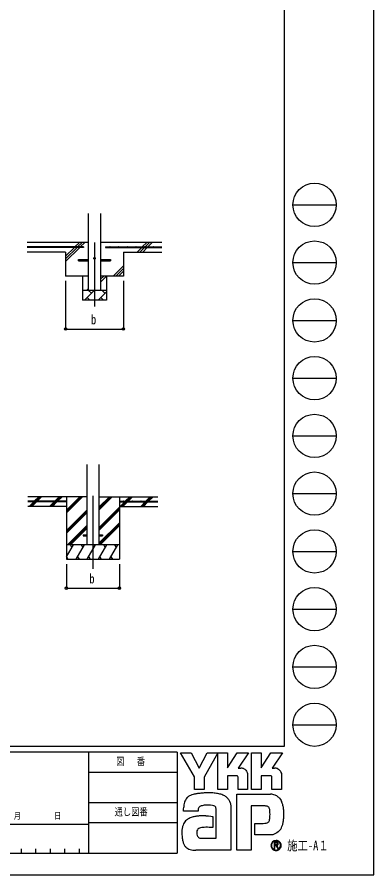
# Model space of a CAD drawing. Units: millimetres, scale not verified. Extents: x -12615 to 12615, y -8910 to 8910.
# Drawn here: x 8913 to 12615, y -8910 to 0 of the extents above; entities that cross this region are included whole.
import ezdxf
from ezdxf.enums import TextEntityAlignment as Align

# ---------------------------------------------------------------- set-up
doc = ezdxf.new("R2010")
doc.units = ezdxf.units.MM
doc.header["$LTSCALE"] = 40
for name, color, linetype in [('0-3_YKK_12', 2, 'Continuous'), ('0-4_YKK_13', 4, 'Continuous'), ('0-5_YKK_A1', 4, 'Continuous'), ('0-6_YKK_D', 6, 'Continuous'), ('0-7_YKK_ZWAK', 7, 'Continuous')]:
    doc.layers.add(name, color=color, linetype=linetype)
doc.styles.add('ＭＳ ゴシック', font='')
doc.styles.get('ＭＳ ゴシック').set_extended_font_data('MS Gothic')

msp = doc.modelspace()

# ---------------------------------------------------------------- linework, layer by layer
at = {"layer": '0-3_YKK_12'}
for p, q in [((9716.02, -2340.08), (9716.02, -3006.03)), ((9698.96, -4972.97), (9698.96, -5732.18))]:
    msp.add_line(p, q, dxfattribs=at)
at = {"layer": '0-4_YKK_13'}
for p, q in [((9551.02, -2517.08), (9653.52, -2517.08)), ((9551.02, -2533.08), (9551.02, -2517.08)), ((9551.02, -2533.08), (9653.52, -2533.08)), ((9778.52, -2517.08), (9881.02, -2517.08)), ((9778.52, -2533.08), (9881.02, -2533.08)), ((9881.02, -2517.08), (9881.02, -2533.08)), ((9598.96, -5377.68), (9598.96, -5386.68)), ((9598.96, -5377.68), (9636.46, -5377.68)), ((9598.96, -5386.68), (9636.46, -5386.68)), ((9761.46, -5377.68), (9798.96, -5377.68)), ((9761.46, -5386.68), (9798.96, -5386.68)), ((9798.96, -5377.68), (9798.96, -5386.68))]:
    msp.add_line(p, q, dxfattribs=at)
msp.add_circle((9716.02, -2505.08), 8, dxfattribs=at)
at = {"layer": '0-5_YKK_A1'}
for p, q in [((9653.52, -2840.08), (9653.52, -2040.08)), ((9778.52, -2040.08), (9778.52, -2840.08)), ((9653.52, -2340.08), (9016.02, -2340.08)), ((9601.02, -2387.58), (9016.02, -2387.58)), ((9601.02, -2392.58), (9016.02, -2392.58)), ((9416.02, -2540.08), (9563.52, -2392.58)), ((9416.02, -2483.52), (9506.95, -2392.58)), ((9416.02, -2511.8), (9535.24, -2392.58)), ((9511.95, -2387.58), (9559.45, -2340.08)), ((9540.24, -2387.58), (9587.74, -2340.08)), ((9568.52, -2387.58), (9616.02, -2340.08)), ((9601.02, -2387.58), (9601.02, -2392.58)), ((10416.02, -2340.08), (9778.52, -2340.08)), ((9831.02, -2387.58), (10416.02, -2387.58)), ((9831.02, -2387.58), (9831.02, -2392.58)), ((9831.02, -2392.58), (10416.02, -2392.58)), ((10159.45, -2440.08), (10206.95, -2392.58)), ((10187.74, -2440.08), (10235.24, -2392.58)), ((10211.95, -2387.58), (10259.45, -2340.08)), ((10216.02, -2440.08), (10263.52, -2392.58)), ((10240.24, -2387.58), (10287.74, -2340.08)), ((10268.52, -2387.58), (10316.02, -2340.08)), ((9416.02, -2440.08), (9016.02, -2440.08)), ((9416.02, -2440.08), (9416.02, -2690.08)), ((10016.02, -2440.08), (10016.02, -2690.08)), ((10016.02, -2440.08), (10416.02, -2440.08)), ((9909.45, -2690.08), (10016.02, -2583.52)), ((9937.74, -2690.08), (10016.02, -2611.8)), ((9966.02, -2690.08), (10016.02, -2640.08)), ((9653.52, -2690.08), (9416.02, -2690.08)), ((9591.02, -2690.08), (9591.02, -2940.08)), ((9778.52, -2751.75), (9840.19, -2690.08)), ((9778.52, -2723.47), (9811.91, -2690.08)), ((10016.02, -2690.08), (9778.52, -2690.08)), ((9841.02, -2690.08), (9841.02, -2940.08)), ((9841.02, -2840.08), (9591.02, -2840.08)), ((9611.76, -2940.08), (9711.76, -2840.08)), ((9633.62, -2840.08), (9653.52, -2820.18)), ((9683.21, -2868.64), (9654.65, -2840.08)), ((9824.63, -2868.64), (9796.07, -2840.08)), ((9841.02, -2940.08), (9591.02, -2940.08)), ((9640.31, -2911.53), (9668.87, -2940.08)), ((9753.18, -2940.08), (9841.02, -2852.24)), ((9781.73, -2911.53), (9810.29, -2940.08)), ((9636.46, -4645.83), (9636.46, -5482.18)), ((9761.46, -4645.83), (9761.46, -5482.18)), ((9636.46, -4982.18), (9023.96, -4982.18)), ((9090.79, -5029.68), (9138.29, -4982.18)), ((9109.79, -5024.83), (9152.44, -4982.18)), ((9119.08, -5029.68), (9166.58, -4982.18)), ((9302.93, -5029.68), (9350.43, -4982.18)), ((9317.07, -5029.68), (9364.57, -4982.18)), ((9331.21, -5029.68), (9378.71, -4982.18)), ((9423.96, -4982.18), (9423.96, -5632.18)), ((9423.96, -5149.06), (9590.84, -4982.18)), ((9423.96, -5134.92), (9576.7, -4982.18)), ((9423.96, -5120.78), (9562.56, -4982.18)), ((9761.46, -5119.93), (9899.21, -4982.18)), ((9761.46, -5105.79), (9885.07, -4982.18)), ((9761.46, -5091.65), (9870.93, -4982.18)), ((9761.46, -4982.18), (10373.96, -4982.18)), ((9973.96, -4982.18), (9973.96, -5632.18)), ((10035.56, -5029.68), (10083.06, -4982.18)), ((10049.7, -5029.68), (10097.2, -4982.18)), ((10063.84, -5029.68), (10111.34, -4982.18)), ((10247.69, -5029.68), (10295.19, -4982.18)), ((10261.83, -5029.68), (10309.33, -4982.18)), ((10275.98, -5029.68), (10323.48, -4982.18)), ((9423.96, -5029.68), (9023.96, -5029.68)), ((9423.96, -5034.68), (9023.96, -5034.68)), ((9038.29, -5082.18), (9085.79, -5034.68)), ((9052.44, -5082.18), (9099.94, -5034.68)), ((9066.58, -5082.18), (9114.08, -5034.68)), ((9104.94, -5029.68), (9106.6, -5028.02)), ((9251.83, -5080.78), (9297.93, -5034.68)), ((9264.57, -5082.18), (9312.07, -5034.68)), ((9278.71, -5082.18), (9326.21, -5034.68)), ((9423.96, -5029.68), (9423.96, -5034.68)), ((9973.96, -5029.68), (10373.96, -5029.68)), ((9973.96, -5029.68), (9973.96, -5034.68)), ((9973.96, -5034.68), (10373.96, -5034.68)), ((9983.06, -5082.18), (10030.56, -5034.68)), ((9997.2, -5082.18), (10044.7, -5034.68)), ((10011.34, -5082.18), (10058.84, -5034.68)), ((10195.19, -5082.18), (10242.69, -5034.68)), ((10209.33, -5082.18), (10256.83, -5034.68)), ((10223.47, -5082.18), (10270.98, -5034.68)), ((9423.96, -5082.18), (9023.96, -5082.18)), ((9423.96, -5332.91), (9636.46, -5120.41)), ((9423.96, -5347.05), (9636.46, -5134.55)), ((9423.96, -5361.19), (9636.46, -5148.7)), ((9761.46, -5303.78), (9973.96, -5091.28)), ((9761.46, -5317.92), (9973.96, -5105.42)), ((9761.46, -5332.06), (9973.96, -5119.56)), ((9973.96, -5082.18), (10373.96, -5082.18)), ((9761.46, -5465.91), (9973.96, -5253.41)), ((9436.82, -5482.18), (9636.46, -5282.54)), ((9450.96, -5482.18), (9636.46, -5296.68)), ((9465.11, -5482.18), (9636.46, -5310.83)), ((9761.46, -5480.05), (9973.96, -5267.55)), ((9773.47, -5482.18), (9973.96, -5281.69)), ((9973.96, -5482.18), (9423.96, -5482.18)), ((9423.96, -5607.63), (9496.39, -5482.18)), ((9481.39, -5508.17), (9466.39, -5482.18)), ((9525.26, -5632.18), (9611.86, -5482.18)), ((9596.86, -5508.16), (9581.86, -5482.18)), ((9640.73, -5632.18), (9727.33, -5482.18)), ((9712.33, -5508.17), (9697.33, -5482.18)), ((9756.2, -5632.18), (9842.8, -5482.18)), ((9827.8, -5508.17), (9812.8, -5482.18)), ((9871.67, -5632.18), (9958.27, -5482.18)), ((9943.27, -5508.16), (9928.27, -5482.18)), ((9424.79, -5606.2), (9439.79, -5632.18)), ((9540.26, -5606.2), (9555.26, -5632.18)), ((9655.73, -5606.2), (9670.73, -5632.18)), ((9771.2, -5606.2), (9786.2, -5632.18)), ((9886.67, -5606.2), (9901.67, -5632.18)), ((9423.96, -5632.18), (9973.96, -5632.18))]:
    msp.add_line(p, q, dxfattribs=at)
for centre in [(9106.02, -2385.08), (9196.02, -2385.08), (9286.02, -2385.08), (9376.02, -2385.08), (9466.02, -2385.08), (9556.02, -2385.08), (9876.02, -2385.08), (9966.02, -2385.08), (10056.02, -2385.08), (10146.02, -2385.08), (10236.02, -2385.08), (10326.02, -2385.08), (9108.96, -5027.18), (9198.96, -5027.18), (9288.96, -5027.18), (9378.96, -5027.18), (10018.96, -5027.18), (10108.96, -5027.18), (10198.96, -5027.18), (10288.96, -5027.18)]:
    msp.add_circle(centre, 2.5, dxfattribs=at)
at = {"layer": '0-6_YKK_D'}
for p, q in [((9416.02, -2740.08), (9416.02, -3241.08)), ((10016.02, -2740.08), (10016.02, -3241.08)), ((9416.02, -3240.08), (10016.02, -3240.08)), ((9423.96, -5682.18), (9423.96, -5933.18)), ((9973.96, -5682.18), (9973.96, -5933.18)), ((9423.96, -5932.18), (9973.96, -5932.18))]:
    msp.add_line(p, q, dxfattribs=at)
for centre in [(9416.02, -3240.08), (10016.02, -3240.08), (9423.96, -5932.18), (9973.96, -5932.18)]:
    msp.add_circle(centre, 12.75, dxfattribs=at)
at = {"layer": '0-7_YKK_ZWAK'}
for p, q in [((11685.06, 8325), (11685.06, -7575)), ((11775.06, -1950), (12225.06, -1950)), ((11775.06, -2550), (12225.06, -2550)), ((11775.06, -3150), (12225.06, -3150)), ((11775.06, -3750), (12225.06, -3750)), ((11775.06, -4350), (12225.06, -4350)), ((11775.06, -4950), (12225.06, -4950)), ((11775.06, -5550), (12225.06, -5550)), ((11775.06, -6150), (12225.06, -6150)), ((11775.06, -6750), (12225.06, -6750)), ((11775.06, -7350), (12225.06, -7350)), ((11685.06, -7575), (-11714.94, -7575)), ((9652.56, -7635), (6555.06, -7635)), ((9652.56, -7635), (9652.56, -8685)), ((10575.06, -7635), (9652.56, -7635)), ((10575.06, -7635), (10575.06, -8685)), ((9652.56, -7845), (10575.06, -7845)), ((9652.56, -8160), (10575.06, -8160)), ((10575.06, -8370), (9652.56, -8370)), ((6555.06, -8385), (9652.56, -8385)), ((8955.06, -8640), (8955.06, -8685)), ((9105.06, -8640), (9105.06, -8685)), ((9255.06, -8640), (9255.06, -8685)), ((9405.06, -8640), (9405.06, -8685)), ((9555.06, -8640), (9555.06, -8685)), ((6555.06, -8685), (9652.56, -8685)), ((9652.56, -8685), (10575.06, -8685)), ((11600.02, -8651.94), (11600.02, -8651.94))]:
    msp.add_line(p, q, dxfattribs=at)
for points in [[(-12615, -8910), (12615, -8910), (12615, 8910), (-12615, 8910)], [(10608.06, -7644), (10718.49, -7644), (10801.41, -7800.3), (10884.12, -7644), (10994.63, -7644), (10853.01, -7895.97), (10853.01, -8022.4), (10752.29, -8022.4), (10752.29, -7892.57)]]:
    msp.add_lwpolyline(points, close=True, dxfattribs=at)
for points in [[(11191.64, -7879.83), (11096.31, -7879.83), (11096.31, -8022.29), (10994.74, -8022.29), (10994.74, -7644), (11096.31, -7644), (11096.31, -7798.75), (11196.21, -7644), (11315.52, -7644), (11208.48, -7800.64), (11212.27, -7800.64), (11216.46, -7800.64), (11220.76, -7800.64), (11224.9, -7800.64), (11228.6, -7800.64), (11231.58, -7800.64), (11233.57, -7800.64), (11234.3, -7800.64)], [(11542.53, -7879.83), (11447.31, -7879.83), (11447.31, -8022.4), (11345.69, -8022.4), (11345.69, -7644), (11447.31, -7644), (11447.31, -7798.75), (11547.1, -7644), (11666.41, -7644), (11559.37, -7800.64), (11563.2, -7800.64), (11567.41, -7800.64), (11571.71, -7800.64), (11575.84, -7800.64), (11579.52, -7800.64), (11582.49, -7800.64), (11584.47, -7800.64), (11585.19, -7800.64)], [(11263.52, -7806.64), (11275.65, -7813.57), (11285.92, -7822.6), (11294.18, -7833.36), (11300.27, -7845.45), (11304.03, -7858.49), (11305.32, -7872.11), (11305.32, -8022.65), (11206.23, -8022.65), (11206.23, -7894.23)], [(11614.45, -7806.64), (11626.61, -7813.57), (11636.92, -7822.6), (11645.22, -7833.36), (11651.35, -7845.45), (11655.14, -7858.49), (11656.44, -7872.11), (11656.44, -8022.4), (11557.12, -8022.4), (11557.12, -7894.23)], [(11486.61, -8194.52), (11343.58, -8194.52), (11343.58, -8655), (11193.69, -8655), (11193.69, -8072.37), (11542.06, -8072.37)], [(10814.39, -8196.93), (10807.42, -8200.86), (10801.98, -8205.65), (10797.86, -8211.25), (10794.88, -8217.59), (10792.82, -8224.59), (10791.48, -8232.21), (10790.67, -8240.37), (10790.19, -8249), (10640.23, -8249.37), (10640.67, -8228.86), (10641.5, -8205.82)], [(11123.13, -8157.5), (11127.38, -8174.71), (11129.79, -8193.13), (11130.55, -8212.76), (11130.55, -8655), (10768.66, -8655)], [(10871.84, -8296.58), (10900.22, -8298.46), (10922.53, -8300.96), (10937.13, -8303.3), (10942.36, -8304.7), (10942.36, -8419.42), (10925.77, -8417.67), (10907.57, -8416.68), (10888.94, -8416.3), (10871.06, -8416.36), (10855.1, -8416.69), (10842.25, -8417.13), (10833.68, -8417.51), (10830.56, -8417.68), (10817.59, -8420.05), (10806.4, -8423.76), (10797.01, -8428.84), (10789.4, -8435.31), (10783.58, -8443.19), (10779.55, -8452.51), (10777.31, -8463.3), (10776.86, -8475.57), (10778.29, -8489.07), (10781.15, -8500.22), (10785.28, -8509.25), (10790.48, -8516.37), (10796.58, -8521.78), (10803.4, -8525.72), (10810.76, -8528.37), (10818.48, -8529.97), (10977.79, -8529.97), (10977.79, -8235.22), (10977.83, -8229.38), (10977.53, -8223.66), (10976.78, -8218.16), (10975.5, -8212.94), (10973.59, -8208.07), (10970.96, -8203.64), (10967.51, -8199.72), (10963.16, -8196.37)], [(10963.16, -8196.37), (10953.82, -8192.71), (10938.88, -8189.6), (10919.82, -8187.31), (10898.12, -8186.08), (10875.25, -8186.18), (10852.69, -8187.85)], [(11636.14, -8113.54), (11645.92, -8125.87), (11653.24, -8137.83), (11658.35, -8148.65)], [(11537.48, -8282.99), (11537.29, -8263.9), (11536.38, -8246.69), (11534.23, -8231.59), (11530.31, -8218.78)], [(11623.69, -8462.91), (11609.85, -8473.67), (11595.43, -8482.13), (11580.55, -8488.44), (11565.3, -8492.76), (11549.8, -8495.23), (11534.16, -8496.03), (11380.08, -8496.03), (11380.08, -8374.99), (11466.96, -8374.99), (11482.98, -8374.77), (11497.07, -8373.4), (11509.16, -8369.86)], [(11623.82, -8587.79), (11623.75, -8586.03), (11623.53, -8584.34), (11623.16, -8582.71), (11622.66, -8581.16), (11622.01, -8579.69), (11621.22, -8578.31), (11620.3, -8577.02), (11619.24, -8575.84), (11617.85, -8574.61), (11616.31, -8573.54), (11614.62, -8572.63), (11612.79, -8571.88), (11610.84, -8571.29), (11608.75, -8570.87), (11606.55, -8570.61), (11604.23, -8570.53), (11581.5, -8570.53), (11581.5, -8637.42), (11588.37, -8637.42), (11588.37, -8577.35), (11604.23, -8577.35), (11605.87, -8577.41), (11607.41, -8577.57), (11608.85, -8577.83), (11610.19, -8578.2), (11611.42, -8578.67), (11612.53, -8579.24), (11613.52, -8579.9), (11614.4, -8580.67)], [(11617.08, -8587.79), (11616.66, -8591.01), (11615.51, -8593.54), (11613.78, -8595.47), (11611.64, -8596.87), (11609.23, -8597.83), (11606.71, -8598.42), (11604.25, -8598.72), (11601.99, -8598.8), (11596.03, -8598.8), (11599.04, -8603.91), (11618.68, -8637.65), (11626.54, -8637.65), (11607.6, -8605.17), (11609.37, -8604.82), (11611.07, -8604.37), (11612.67, -8603.83), (11614.19, -8603.2), (11615.6, -8602.47), (11616.92, -8601.65), (11618.14, -8600.73), (11619.24, -8599.73)]]:
    msp.add_lwpolyline(points, dxfattribs=at)
for centre in [(12000.06, -1950), (12000.06, -2550), (12000.06, -3150), (12000.06, -3750), (12000.06, -4350), (12000.06, -4950), (12000.06, -5550), (12000.06, -6150), (12000.06, -6750), (12000.06, -7350)]:
    msp.add_circle(centre, 225, dxfattribs=at)
for centre, radius, start, end in [((11234.45, -7875.57), 74.93, 78.26798, 90.11215), ((11235.52, -7870.11), 69.37, 66.19963, 78.22058), ((11585.34, -7875.7), 75.07, 78.27851, 90.10826), ((11586.37, -7870.44), 69.7, 66.2483, 78.23226), ((11192.17, -7893.88), 14.06, 358.57817, 92.1683), ((11543.13, -7893.81), 14, 358.29941, 92.43455), ((10754.79, -8184.02), 108.55, 122.60463, 137.83438), ((10769.15, -8207.24), 135.84, 108.37421, 122.42809), ((10791.88, -8288.08), 219.75, 100.93159, 107.35499), ((10866.16, -8648.45), 587.69, 97.86054, 101.37938), ((10901.03, -8890.74), 832.48, 94.90201, 97.9576), ((10903.41, -8910.14), 852, 91.6169, 94.94971), ((10900.11, -8772.18), 714.01, 87.51794, 91.66439), ((10909.38, -8573.33), 514.94, 81.92631, 87.59083), ((10936.76, -8385.69), 325.32, 73.67137, 82.05943), ((10977.38, -8249.75), 183.45, 60.60528, 73.9085), ((10994.01, -8216.59), 146.41, 52.17347, 59.90542), ((11008.88, -8197.34), 122.08, 43.55042, 52.14561), ((11536.36, -8232.64), 160.37, 78.73198, 87.96551), ((11541.07, -8208.59), 135.87, 69.03034, 78.69541), ((11545.45, -8196.9), 123.38, 59.39484, 68.9885), ((11547.48, -8193.34), 119.28, 50.3012, 59.3616), ((11546.74, -8194.18), 120.4, 42.05209, 50.28551), ((10913.41, -8221.38), 272.36, 171.55622, 176.72493), ((10821.12, -8207.6), 179.04, 163.48385, 171.57982), ((10774.82, -8193.86), 130.74, 152.2125, 163.4865), ((10754.81, -8183.52), 108.22, 138.03852, 152.12015), ((10853.97, -8290.89), 101.95, 102.4979, 112.84632), ((10873.7, -8375.98), 189.3, 96.37207, 102.75341), ((11017.07, -8189.43), 110.69, 34.48659, 43.50182), ((11017.13, -8189.26), 110.55, 25.58915, 34.43128), ((11007.29, -8193.87), 121.41, 17.43089, 25.54591), ((11487.42, -8268.03), 73.52, 77.94572, 90.63794), ((11493.81, -8238.05), 42.86, 60.20991, 77.92418), ((11487.28, -8228.44), 188.76, 14.76267, 25.00486), ((11371.51, -8259.99), 308.76, 7.9139, 14.95041), ((11497.96, -8230.26), 34.04, 39.8078, 59.75378), ((11492.14, -8234.71), 41.37, 22.65544, 39.38165), ((11196.61, -8284.73), 340.88, 355.2339, 0.29193), ((11255.87, -8276.8), 425.61, 2.54376, 8.01251), ((11189.59, -8280.29), 491.98, 357.76419, 2.60674), ((10754.78, -8438.01), 127.65, 142.04688, 153.80771), ((10750.42, -8434.88), 122.29, 130.60221, 141.94427), ((10757.63, -8443.54), 133.55, 120.60724, 130.53081), ((10771.85, -8467.72), 161.6, 112.58838, 120.58162), ((10790.98, -8513.7), 211.4, 106.61303, 112.59024), ((10821.07, -8614.84), 316.93, 99.87193, 106.59825), ((10837.93, -8709.82), 413.39, 94.78469, 99.91711), ((10846.14, -8804.31), 508.24, 90.80099, 94.81812), ((10847.39, -8874.68), 578.61, 87.57779, 90.82714), ((11495.16, -8338.28), 34.54, 293.91672, 314.09376), ((11490.45, -8334.13), 40.8, 314.78099, 333.92928), ((11460.15, -8319.42), 74.48, 334.00676, 347.34989), ((11377.49, -8300.27), 159.33, 347.14308, 355.40008), ((11307.45, -8294.38), 373.25, 347.15166, 352.97565), ((11208.51, -8281.51), 473.02, 352.8937, 357.82206), ((10914.4, -8470.46), 291.87, 174.55588, 182.47272), ((10826.95, -8462.09), 204.02, 164.97537, 174.56739), ((10777.37, -8448.87), 152.71, 153.89178, 164.94341), ((11523.69, -8350.16), 150.71, 311.57033, 318.66243), ((11506.24, -8334.86), 173.92, 318.67367, 325.29112), ((11551.08, -8368.28), 118.04, 326.23251, 339.61931), ((11440.22, -8325.35), 236.92, 339.22498, 347.31457), ((11077.49, -8467.89), 454.94, 181.90948, 187.89042), ((10886.08, -8494.82), 261.65, 187.80471, 196.36971), ((11600.11, -8604.57), 52.92, 90.09157, 179.92363), ((11600.1, -8604.47), 52.82, 44.93442, 90.08536), ((10785.01, -8524.67), 156.26, 196.3102, 208.20993), ((10741.01, -8548.09), 106.41, 208.29777, 223.35561), ((10731.08, -8556.83), 93.2, 223.64205, 239.63663), ((10739.32, -8541.84), 110.3, 239.8785, 253.65355), ((11599.78, -8604.63), 52.6, 179.86065, 225.14399), ((11599.77, -8604.4), 47.06, 134.8007, 180.12175), ((11599.58, -8604.7), 46.87, 179.75513, 225.29722), ((11600.03, -8604.63), 52.77, 224.94536, 269.98445), ((11599.91, -8604.13), 46.97, 89.86602, 135.149), ((11599.93, -8605.12), 46.82, 224.62822, 270.10973), ((11600.12, -8604.49), 47.33, 45.03108, 90.11509), ((11600.03, -8604.37), 53.04, 269.98802, 314.93777), ((11599.95, -8604.42), 47.52, 270.09072, 359.90926), ((11607.02, -8587.51), 10.06, 358.3894, 42.86139), ((11607.22, -8588.27), 16.6, 316.37674, 1.6565), ((11600.15, -8604.5), 47.31, 0.00643, 45.07115), ((11600.52, -8604.31), 52.41, 359.78949, 45.13288), ((11600.39, -8604.71), 52.54, 314.92572, 0.23508), ((10754.4, -8490.03), 164.26, 253.69102, 263.74909), ((10767.18, -8376.29), 278.71, 263.68487, 270.30455)]:
    msp.add_arc(centre, radius, start, end, dxfattribs=at)

# ---------------------------------------------------------------- texts
at = {"layer": '0-6_YKK_D', "style": 'ＭＳ ゴシック', "width": 0.8}
for p in [(9680.02, -3220.08), (9662.96, -5912.18)]:
    msp.add_text('b', height=98.97, dxfattribs=at).set_placement(p, align=Align.BOTTOM_LEFT)
at = {"layer": '0-7_YKK_ZWAK', "style": 'ＭＳ ゴシック', "width": 0.8}
for s, height, p in [('図\u3000 番', 76.98, (9940.21, -7792.5)), ('年        月        日', 65.98, (8459.72, -8349.64)), ('通し図番', 76.98, (9923.41, -8317.5)), ('施工-A１', 98.97, (11715.06, -8685))]:
    msp.add_text(s, height=height, dxfattribs=at).set_placement(p, align=Align.BOTTOM_LEFT)

doc.saveas('drawing.dxf')
